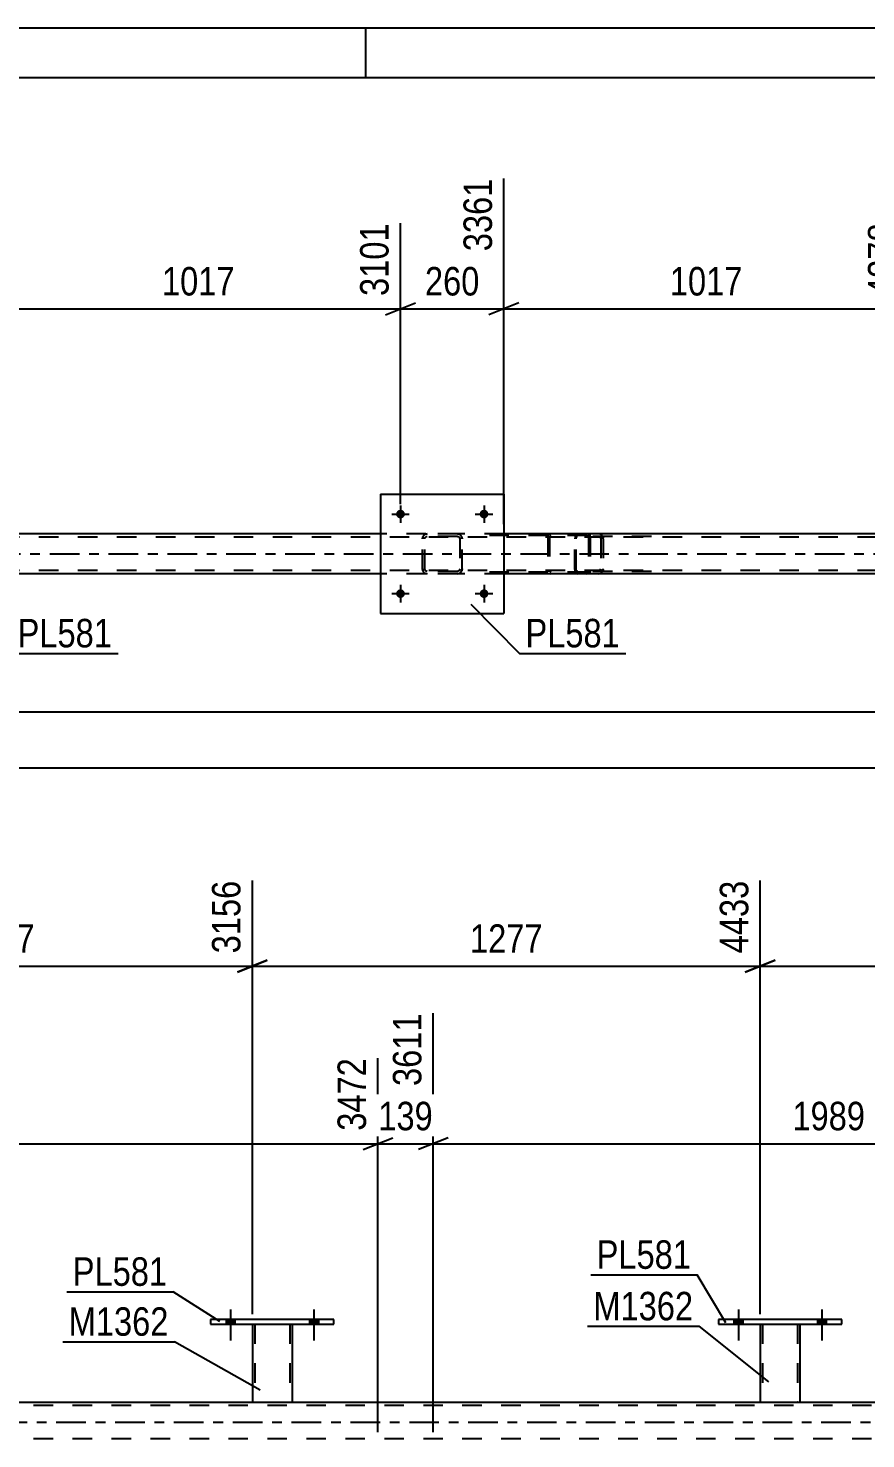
# Model space of a CAD drawing. Header units: millimetres. Extents: x 0 to 841, y 0 to 594.
# Drawn here: x 177.1 to 261.3, y 452.2 to 594 of the extents above; entities that cross this region are included whole.
import ezdxf

# ---------------------------------------------------------------- set-up
doc = ezdxf.new("R2010")
doc.units = ezdxf.units.MM
doc.linetypes.add('DXK_LINE_DOT2', pattern=[3.9198, 1.9599, -1.9599])
doc.linetypes.add('DXK_LINE_DOT3', pattern=[5.9187, 2.979, -0.9799, 0.9799, -0.9799])
doc.styles.add('Arial Narrow', font='ARIALN.TTF', dxfattribs={"height": 0.2})

# ---------------------------------------------------------------- blocks, each defined once
blk = doc.blocks.new('Unknown-318933943-1135')
at = {"color": 5, "linetype": 'Continuous'}
for p, q in [((841, 594), (0, 594)), ((211, 589), (211, 594)), ((836, 589), (5, 589))]:
    blk.add_line(p, q, dxfattribs=at)
blk = doc.blocks.new('Part-318933943-26296 - 26293')
at = {"color": 7, "linetype": 'DXK_LINE_DOT2'}
for p, q in [((232.06, 542.86), (232.04, 542.67)), ((232.04, 539.63), (232.04, 542.67)), ((232.11, 543.01), (232.06, 542.86)), ((232.2, 543.12), (232.11, 543.01)), ((232.17, 542.67), (232.18, 542.77)), ((232.17, 539.63), (232.17, 542.67)), ((232.18, 542.77), (232.21, 542.84)), ((232.31, 543.15), (232.2, 543.12)), ((232.21, 542.84), (232.25, 542.9)), ((232.25, 542.9), (232.31, 542.91)), ((239.74, 543.15), (232.31, 543.15)), ((239.74, 542.91), (232.31, 542.91)), ((233.58, 542.91), (233.58, 543.15)), ((234.59, 543.12), (234.4, 543.15)), ((234.4, 542.91), (234.49, 542.9)), ((234.49, 542.9), (234.57, 542.84)), ((234.57, 542.84), (234.63, 542.77)), ((234.63, 542.77), (234.65, 542.67)), ((234.65, 542.67), (234.65, 539.63)), ((234.87, 542.81), (234.86, 542.86)), ((234.9, 542.67), (234.87, 542.81)), ((234.9, 542.67), (234.9, 539.63)), ((232.06, 539.45), (232.04, 539.63)), ((232.1, 539.33), (232.06, 539.45)), ((232.11, 539.3), (232.1, 539.33)), ((232.11, 539.3), (232.2, 539.19)), ((232.18, 539.54), (232.17, 539.63)), ((232.2, 539.5), (232.18, 539.54)), ((232.21, 539.47), (232.2, 539.5)), ((232.2, 539.19), (232.31, 539.15)), ((232.25, 539.41), (232.21, 539.47)), ((232.31, 539.39), (232.25, 539.41)), ((239.74, 539.39), (232.31, 539.39)), ((239.74, 539.15), (232.31, 539.15)), ((233.58, 539.15), (233.58, 539.39)), ((234.49, 539.41), (234.4, 539.39)), ((234.4, 539.15), (234.59, 539.19)), ((234.57, 539.47), (234.49, 539.41)), ((234.63, 539.54), (234.57, 539.47)), ((234.63, 539.57), (234.65, 539.63)), ((234.63, 539.54), (234.63, 539.57)), ((234.86, 539.45), (234.89, 539.57)), ((234.89, 539.57), (234.9, 539.63))]:
    blk.add_line(p, q, dxfattribs=at)
for centre, start, end in [((234.41, 542.66), 23.8494, 68.8059), ((234.41, 539.65), 291.1941, 336.1506)]:
    blk.add_arc(centre, 0.492, start, end, dxfattribs=at)
blk = doc.blocks.new('Bolt-318933943-26427 - 26293')
at = {"linetype": 'Continuous'}
for points in [[(214.94, 545.15, -1), (214.06, 545.15, -1)], [(223.34, 545.15, -1), (222.46, 545.15, -1)]]:
    blk.add_hatch(color=1, dxfattribs=at).paths.add_polyline_path(points)
at = {"color": 1, "linetype": 'Continuous'}
for p, q in [((214.5, 546.03), (214.5, 544.27)), ((222.9, 546.03), (222.9, 544.27)), ((213.62, 545.15), (215.38, 545.15)), ((222.02, 545.15), (223.78, 545.15))]:
    blk.add_line(p, q, dxfattribs=at)
blk = doc.blocks.new('Bolt-318933943-26426 - 26293')
at = {"linetype": 'Continuous'}
for points in [[(214.94, 537.15, -1), (214.06, 537.15, -1)], [(223.34, 537.15, -1), (222.46, 537.15, -1)]]:
    blk.add_hatch(color=1, dxfattribs=at).paths.add_polyline_path(points)
at = {"color": 1, "linetype": 'Continuous'}
for p, q in [((214.5, 538.03), (214.5, 536.27)), ((222.9, 538.03), (222.9, 536.27)), ((213.62, 537.15), (215.38, 537.15)), ((222.02, 537.15), (223.78, 537.15))]:
    blk.add_line(p, q, dxfattribs=at)
blk = doc.blocks.new('Part-318933943-26308 - 26293')
at = {"color": 7, "linetype": 'DXK_LINE_DOT2'}
for p, q in [((752.39, 542.83), (90.44, 542.83)), ((224.9, 543.15), (212.5, 543.15)), ((752.39, 539.47), (90.44, 539.47)), ((224.9, 539.15), (212.5, 539.15))]:
    blk.add_line(p, q, dxfattribs=at)
at = {"color": 2, "linetype": 'Continuous'}
for p, q in [((212.5, 543.15), (173.82, 543.15)), ((263.58, 543.15), (224.9, 543.15)), ((212.5, 539.15), (173.82, 539.15)), ((263.58, 539.15), (224.9, 539.15))]:
    blk.add_line(p, q, dxfattribs=at)
at = {"color": 7, "linetype": 'DXK_LINE_DOT3'}
blk.add_line((90.44, 541.15), (752.39, 541.15), dxfattribs=at)
blk = doc.blocks.new('Part-318933943-26386 - 26293')
at = {"color": 7, "linetype": 'DXK_LINE_DOT2'}
for p, q in [((216.7, 542.67), (216.74, 542.86)), ((216.74, 542.86), (216.7, 542.67)), ((216.7, 539.63), (216.7, 542.67)), ((216.94, 542.67), (216.96, 542.77)), ((216.94, 539.63), (216.94, 542.67)), ((216.96, 542.77), (217.01, 542.84)), ((217, 543.12), (217.18, 543.15)), ((217.18, 543.15), (217, 543.12)), ((217.01, 542.84), (217.09, 542.9)), ((217.09, 542.9), (217.18, 542.91)), ((220.22, 543.15), (217.18, 543.15)), ((220.22, 542.91), (217.18, 542.91)), ((220.22, 543.15), (220.41, 543.12)), ((220.41, 543.12), (220.22, 543.15)), ((220.22, 542.91), (220.31, 542.9)), ((220.31, 542.9), (220.39, 542.84)), ((220.39, 542.84), (220.44, 542.77)), ((220.44, 542.77), (220.46, 542.67)), ((220.46, 542.67), (220.46, 539.63)), ((220.67, 542.86), (220.7, 542.67)), ((220.7, 542.67), (220.67, 542.86)), ((220.7, 539.63), (220.7, 542.67)), ((216.74, 539.45), (216.7, 539.63)), ((216.7, 539.63), (216.74, 539.45)), ((216.96, 539.54), (216.94, 539.63)), ((217.01, 539.46), (216.96, 539.54)), ((217.18, 539.15), (217, 539.19)), ((217, 539.19), (217.18, 539.15)), ((217.09, 539.41), (217.01, 539.46)), ((217.18, 539.39), (217.09, 539.41)), ((220.22, 539.39), (217.18, 539.39)), ((220.22, 539.15), (217.18, 539.15)), ((220.31, 539.41), (220.22, 539.39)), ((220.41, 539.19), (220.22, 539.15)), ((220.22, 539.15), (220.41, 539.19)), ((220.39, 539.46), (220.31, 539.41)), ((220.44, 539.54), (220.39, 539.46)), ((220.46, 539.63), (220.44, 539.54)), ((220.7, 539.63), (220.67, 539.45)), ((220.67, 539.45), (220.7, 539.63))]:
    blk.add_line(p, q, dxfattribs=at)
at = {"color": 7, "linetype": 'DXK_LINE_DOT3'}
blk.add_line((218.7, 541.15), (218.7, 541.15), dxfattribs=at)
at = {"color": 7, "linetype": 'DXK_LINE_DOT2'}
for centre, start, end in [((217.18, 542.67), 112.5, 157.5), ((217.18, 542.67), 112.5, 157.5), ((220.22, 542.67), 22.5, 67.5), ((220.22, 542.67), 22.5, 67.5), ((217.18, 539.63), 202.5, 247.5), ((217.18, 539.63), 202.5, 247.5), ((220.22, 539.63), 292.5, 337.5), ((220.22, 539.63), 292.5, 337.5)]:
    blk.add_arc(centre, 0.48, start, end, dxfattribs=at)
blk = doc.blocks.new('Part-318933943-26387 - 26293')
at = {"color": 2, "linetype": 'Continuous'}
for p, q in [((212.5, 547.15), (212.5, 535.15)), ((212.5, 547.15), (224.9, 547.15)), ((224.9, 547.15), (224.9, 535.15)), ((212.5, 535.15), (224.9, 535.15))]:
    blk.add_line(p, q, dxfattribs=at)
blk = doc.blocks.new('Part-318933943-26409 - 26293')
at = {"color": 7, "linetype": 'DXK_LINE_DOT2'}
for p, q in [((233.24, 543.15), (223.43, 543.15)), ((233.24, 542.99), (223.43, 542.99)), ((229.35, 542.96), (229.33, 542.83)), ((229.33, 542.83), (229.33, 539.47)), ((229.5, 542.83), (229.51, 542.9)), ((229.5, 542.83), (229.5, 539.47)), ((229.51, 542.9), (229.55, 542.95)), ((229.67, 543.15), (229.54, 543.13)), ((229.55, 542.95), (229.6, 542.98)), ((229.6, 542.98), (229.67, 542.99)), ((233.37, 543.13), (233.24, 543.15)), ((233.24, 542.99), (233.31, 542.98)), ((233.31, 542.98), (233.33, 542.97)), ((233.33, 542.97), (233.36, 542.95)), ((233.36, 542.95), (233.4, 542.9)), ((233.4, 542.9), (233.41, 542.83)), ((233.41, 542.83), (233.41, 539.47)), ((233.58, 542.83), (233.56, 542.96)), ((233.58, 542.83), (233.58, 539.47)), ((233.24, 539.31), (223.43, 539.31)), ((233.24, 539.15), (223.43, 539.15)), ((229.33, 539.47), (229.35, 539.35)), ((229.51, 539.41), (229.5, 539.47)), ((229.55, 539.36), (229.51, 539.41)), ((229.54, 539.18), (229.67, 539.15)), ((229.6, 539.33), (229.55, 539.36)), ((229.67, 539.31), (229.6, 539.33)), ((233.24, 539.31), (233.31, 539.33)), ((233.24, 539.15), (233.37, 539.18)), ((233.31, 539.33), (233.33, 539.34)), ((233.33, 539.34), (233.36, 539.36)), ((233.4, 539.41), (233.36, 539.36)), ((233.41, 539.47), (233.4, 539.41)), ((233.56, 539.35), (233.58, 539.47))]:
    blk.add_line(p, q, dxfattribs=at)
for centre, start, end in [((229.65, 542.82), 110.7583, 155.68), ((233.25, 542.82), 24.32, 69.2417), ((233.25, 539.49), 290.7583, 335.68)]:
    blk.add_arc(centre, 0.331, start, end, dxfattribs=at)
blk = doc.blocks.new('Bolt-318933943-5054 - 4933')
at = {"linetype": 'Continuous'}
for points in [[(196.96, 463.7), (197.84, 463.7), (197.84, 464.18), (196.96, 464.18)], [(205.36, 463.7), (206.24, 463.7), (206.24, 464.18), (205.36, 464.18)]]:
    blk.add_hatch(color=1, dxfattribs=at).paths.add_polyline_path(points)
at = {"color": 1, "linetype": 'Continuous'}
for p, q in [((197.4, 465.18), (197.4, 462.06)), ((205.8, 465.18), (205.8, 462.06)), ((196.96, 464.18), (196.96, 463.7)), ((197.84, 464.18), (197.84, 463.7)), ((205.36, 464.18), (205.36, 463.7)), ((206.24, 464.18), (206.24, 463.7))]:
    blk.add_line(p, q, dxfattribs=at)
blk = doc.blocks.new('Part-318933943-4990 - 4933')
at = {"color": 2, "linetype": 'Continuous'}
for p, q in [((250.68, 463.7), (250.68, 455.86)), ((254.68, 463.7), (254.68, 455.86)), ((250.68, 455.86), (254.68, 455.86))]:
    blk.add_line(p, q, dxfattribs=at)
at = {"color": 7, "linetype": 'DXK_LINE_DOT2'}
for p, q in [((250.68, 463.7), (254.68, 463.7)), ((250.68, 463.7), (250.68, 463.7)), ((250.68, 463.7), (250.68, 463.7)), ((250.92, 463.7), (250.92, 455.86)), ((254.44, 463.7), (254.44, 455.86)), ((254.68, 463.7), (254.68, 463.7)), ((254.68, 463.7), (254.68, 463.7)), ((254.42, 455.86), (254.39, 455.86)), ((254.39, 455.86), (254.42, 455.86)), ((254.44, 455.86), (254.42, 455.86)), ((254.42, 455.86), (254.44, 455.86))]:
    blk.add_line(p, q, dxfattribs=at)
blk = doc.blocks.new('Bolt-318933943-5053 - 4933')
at = {"linetype": 'Continuous'}
for points in [[(196.96, 463.7), (197.84, 463.7), (197.84, 464.18), (196.96, 464.18)], [(205.36, 463.7), (206.24, 463.7), (206.24, 464.18), (205.36, 464.18)]]:
    blk.add_hatch(color=1, dxfattribs=at).paths.add_polyline_path(points)
at = {"color": 1, "linetype": 'Continuous'}
for p, q in [((197.4, 465.18), (197.4, 462.06)), ((205.8, 465.18), (205.8, 462.06)), ((196.96, 464.18), (196.96, 463.7)), ((197.84, 464.18), (197.84, 463.7)), ((205.36, 464.18), (205.36, 463.7)), ((206.24, 464.18), (206.24, 463.7))]:
    blk.add_line(p, q, dxfattribs=at)
blk = doc.blocks.new('Bolt-318933943-5139 - 4933')
at = {"linetype": 'Continuous'}
for points in [[(248.04, 463.7), (248.92, 463.7), (248.92, 464.18), (248.04, 464.18)], [(256.44, 463.7), (257.32, 463.7), (257.32, 464.18), (256.44, 464.18)]]:
    blk.add_hatch(color=1, dxfattribs=at).paths.add_polyline_path(points)
at = {"color": 1, "linetype": 'Continuous'}
for p, q in [((248.48, 465.18), (248.48, 462.06)), ((256.88, 465.18), (256.88, 462.06)), ((248.04, 464.18), (248.04, 463.7)), ((248.92, 464.18), (248.92, 463.7)), ((256.44, 464.18), (256.44, 463.7)), ((257.32, 464.18), (257.32, 463.7))]:
    blk.add_line(p, q, dxfattribs=at)
blk = doc.blocks.new('Bolt-318933943-5140 - 4933')
at = {"linetype": 'Continuous'}
for points in [[(248.04, 463.7), (248.92, 463.7), (248.92, 464.18), (248.04, 464.18)], [(256.44, 463.7), (257.32, 463.7), (257.32, 464.18), (256.44, 464.18)]]:
    blk.add_hatch(color=1, dxfattribs=at).paths.add_polyline_path(points)
at = {"color": 1, "linetype": 'Continuous'}
for p, q in [((248.48, 465.18), (248.48, 462.06)), ((256.88, 465.18), (256.88, 462.06)), ((248.04, 464.18), (248.04, 463.7)), ((248.92, 464.18), (248.92, 463.7)), ((256.44, 464.18), (256.44, 463.7)), ((257.32, 464.18), (257.32, 463.7))]:
    blk.add_line(p, q, dxfattribs=at)
blk = doc.blocks.new('Part-318933943-5145 - 4933')
at = {"color": 2, "linetype": 'Continuous'}
for p, q in [((246.48, 464.18), (246.48, 463.7)), ((258.88, 464.18), (246.48, 464.18)), ((258.88, 463.7), (258.88, 464.18)), ((246.48, 463.7), (258.88, 463.7))]:
    blk.add_line(p, q, dxfattribs=at)
blk = doc.blocks.new('Part-318933943-5150 - 4933')
at = {"color": 2, "linetype": 'Continuous'}
for p, q in [((199.6, 463.7), (199.6, 455.86)), ((203.6, 463.7), (203.6, 455.86)), ((199.6, 455.86), (203.6, 455.86))]:
    blk.add_line(p, q, dxfattribs=at)
at = {"color": 7, "linetype": 'DXK_LINE_DOT2'}
for p, q in [((199.6, 463.7), (203.6, 463.7)), ((199.6, 463.7), (199.6, 463.7)), ((199.6, 463.7), (199.6, 463.7)), ((199.84, 463.7), (199.84, 455.86)), ((203.36, 463.7), (203.36, 455.86)), ((203.6, 463.7), (203.6, 463.7)), ((203.6, 463.7), (203.6, 463.7)), ((203.31, 455.86), (203.34, 455.86)), ((203.31, 455.86), (203.34, 455.86)), ((203.34, 455.86), (203.36, 455.86)), ((203.34, 455.86), (203.36, 455.86))]:
    blk.add_line(p, q, dxfattribs=at)
blk = doc.blocks.new('Part-318933943-5151 - 4933')
at = {"color": 2, "linetype": 'Continuous'}
for p, q in [((195.4, 464.18), (195.4, 463.7)), ((207.8, 464.18), (195.4, 464.18)), ((207.8, 463.7), (207.8, 464.18)), ((195.4, 463.7), (207.8, 463.7))]:
    blk.add_line(p, q, dxfattribs=at)
blk = doc.blocks.new('Part-318933943-5313 - 4933')
at = {"color": 2, "linetype": 'Continuous'}
blk.add_line((73.34, 455.86), (779.29, 455.86), dxfattribs=at)
at = {"color": 7, "linetype": 'DXK_LINE_DOT2'}
for p, q in [((779.29, 455.54), (73.34, 455.54)), ((779.29, 452.18), (73.34, 452.18))]:
    blk.add_line(p, q, dxfattribs=at)
at = {"color": 7, "linetype": 'DXK_LINE_DOT3'}
blk.add_line((73.34, 453.86), (779.29, 453.86), dxfattribs=at)
blk = doc.blocks.new('StraightDimension-318933943-28447 - 26293')
at = {"color": 7, "linetype": 'Continuous'}
blk.add_line((89.8, 519.63), (790.15, 519.63), dxfattribs=at)
blk = doc.blocks.new('StraightDimension-318933943-28401 - 26293')
at = {"color": 7, "linetype": 'Continuous'}
blk.add_line((90.44, 525.27), (789.51, 525.27), dxfattribs=at)
blk = doc.blocks.new('StraightDimension-318933943-27753 - 26293')
at = {"color": 7, "linetype": 'Continuous'}
for p, q in [((224.9, 544.15), (224.9, 578.89)), ((265.58, 546.15), (265.58, 574.39)), ((226.4, 566.38), (223.4, 565.18)), ((264.08, 565.18), (267.08, 566.38)), ((224.9, 565.78), (265.58, 565.78))]:
    blk.add_line(p, q, dxfattribs=at)
at = {"color": 0}
blk.add_wipeout([(249.5, 566.53), (249.5, 570.73), (240.99, 570.73), (240.99, 566.53)], dxfattribs=at)
at = {"color": 3, "style": 'Arial Narrow'}
blk.add_text('1017', height=2.863, dxfattribs=at).set_placement((241.59, 567.13))
at = {"color": 0, "linetype": 'Continuous'}
blk.add_wipeout([(264.98, 574.99), (260.78, 574.99), (260.78, 566.48), (264.98, 566.48)], dxfattribs=at)
at = {"color": 3, "linetype": 'Continuous', "style": 'Arial Narrow'}
blk.add_text('4378', height=2.863, rotation=90.0002, dxfattribs=at).set_placement((264.38, 567.08))
blk = doc.blocks.new('StraightDimension-318933943-27754 - 26293')
at = {"color": 7, "linetype": 'Continuous'}
for p, q in [((224.9, 544.15), (224.9, 578.89)), ((214.5, 546.15), (214.5, 574.39)), ((213, 565.18), (216, 566.38)), ((226.4, 566.38), (223.4, 565.18)), ((214.5, 565.78), (224.9, 565.78))]:
    blk.add_line(p, q, dxfattribs=at)
at = {"color": 0}
blk.add_wipeout([(223.04, 566.53), (223.04, 570.73), (216.36, 570.73), (216.36, 566.53)], dxfattribs=at)
at = {"color": 3, "style": 'Arial Narrow'}
blk.add_text('260', height=2.863, dxfattribs=at).set_placement((216.96, 567.13))
at = {"color": 0, "linetype": 'Continuous'}
blk.add_wipeout([(224.3, 579.49), (220.1, 579.49), (220.1, 570.98), (224.3, 570.98)], dxfattribs=at)
at = {"color": 3, "linetype": 'Continuous', "style": 'Arial Narrow'}
blk.add_text('3361', height=2.863, rotation=90.0002, dxfattribs=at).set_placement((223.7, 571.58))
blk = doc.blocks.new('StraightDimension-318933943-27755 - 26293')
at = {"color": 7, "linetype": 'Continuous'}
for p, q in [((173.82, 544.15), (173.82, 578.89)), ((214.5, 546.15), (214.5, 574.39)), ((175.32, 566.38), (172.32, 565.18)), ((213, 565.18), (216, 566.38)), ((173.82, 565.78), (214.5, 565.78))]:
    blk.add_line(p, q, dxfattribs=at)
at = {"color": 0}
blk.add_wipeout([(198.42, 566.53), (198.42, 570.73), (189.91, 570.73), (189.91, 566.53)], dxfattribs=at)
at = {"color": 3, "style": 'Arial Narrow'}
blk.add_text('1017', height=2.863, dxfattribs=at).set_placement((190.51, 567.13))
at = {"color": 0, "linetype": 'Continuous'}
blk.add_wipeout([(213.9, 574.99), (209.7, 574.99), (209.7, 566.48), (213.9, 566.48)], dxfattribs=at)
at = {"color": 3, "linetype": 'Continuous', "style": 'Arial Narrow'}
blk.add_text('3101', height=2.863, rotation=90.0002, dxfattribs=at).set_placement((213.3, 567.08))
blk = doc.blocks.new('StraightDimension-318933943-28989 - 4933')
at = {"color": 7, "linetype": 'Continuous'}
for p, q in [((132.67, 452.86), (132.67, 494.96)), ((212.23, 452.86), (212.23, 490.46)), ((134.17, 482.45), (131.17, 481.25)), ((210.73, 481.25), (213.73, 482.45)), ((132.67, 481.85), (212.23, 481.85))]:
    blk.add_line(p, q, dxfattribs=at)
at = {"color": 0}
blk.add_wipeout([(176.7, 482.6), (176.7, 486.8), (168.19, 486.8), (168.19, 482.6)], dxfattribs=at)
at = {"color": 3, "style": 'Arial Narrow'}
blk.add_text('1989', height=2.863, dxfattribs=at).set_placement((168.79, 483.2))
at = {"color": 0, "linetype": 'Continuous'}
blk.add_wipeout([(211.63, 491.06), (207.43, 491.06), (207.43, 482.55), (211.63, 482.55)], dxfattribs=at)
at = {"color": 3, "linetype": 'Continuous', "style": 'Arial Narrow'}
blk.add_text('3472', height=2.863, rotation=90.0002, dxfattribs=at).set_placement((211.03, 483.15))
blk = doc.blocks.new('StraightDimension-318933943-28825 - 4933')
at = {"color": 7, "linetype": 'Continuous'}
for p, q in [((250.68, 464.7), (250.68, 508.3)), ((301.76, 464.7), (301.76, 508.3)), ((252.18, 500.29), (249.18, 499.09)), ((250.68, 499.69), (301.76, 499.69)), ((300.26, 499.09), (303.26, 500.29))]:
    blk.add_line(p, q, dxfattribs=at)
at = {"color": 0}
blk.add_wipeout([(280.48, 500.44), (280.48, 504.64), (271.97, 504.64), (271.97, 500.44)], dxfattribs=at)
at = {"color": 3, "style": 'Arial Narrow'}
blk.add_text('1277', height=2.863, dxfattribs=at).set_placement((272.57, 501.04))
at = {"color": 0, "linetype": 'Continuous'}
blk.add_wipeout([(301.16, 508.9), (296.96, 508.9), (296.96, 500.39), (301.16, 500.39)], dxfattribs=at)
at = {"color": 3, "linetype": 'Continuous', "style": 'Arial Narrow'}
blk.add_text('5711', height=2.863, rotation=90.0002, dxfattribs=at).set_placement((300.56, 500.99))
blk = doc.blocks.new('StraightDimension-318933943-28826 - 4933')
at = {"color": 7, "linetype": 'Continuous'}
for p, q in [((199.6, 464.7), (199.6, 508.3)), ((250.68, 464.7), (250.68, 508.3)), ((201.1, 500.29), (198.1, 499.09)), ((199.6, 499.69), (250.68, 499.69)), ((249.18, 499.09), (252.18, 500.29))]:
    blk.add_line(p, q, dxfattribs=at)
at = {"color": 0}
blk.add_wipeout([(229.4, 500.44), (229.4, 504.64), (220.89, 504.64), (220.89, 500.44)], dxfattribs=at)
at = {"color": 3, "style": 'Arial Narrow'}
blk.add_text('1277', height=2.863, dxfattribs=at).set_placement((221.49, 501.04))
at = {"color": 0, "linetype": 'Continuous'}
blk.add_wipeout([(250.08, 508.9), (245.88, 508.9), (245.88, 500.39), (250.08, 500.39)], dxfattribs=at)
at = {"color": 3, "linetype": 'Continuous', "style": 'Arial Narrow'}
blk.add_text('4433', height=2.863, rotation=90.0002, dxfattribs=at).set_placement((249.48, 500.99))
blk = doc.blocks.new('StraightDimension-318933943-28827 - 4933')
at = {"color": 7, "linetype": 'Continuous'}
for p, q in [((148.52, 464.7), (148.52, 508.3)), ((199.6, 464.7), (199.6, 508.3)), ((150.02, 500.29), (147.02, 499.09)), ((148.52, 499.69), (199.6, 499.69)), ((198.1, 499.09), (201.1, 500.29))]:
    blk.add_line(p, q, dxfattribs=at)
at = {"color": 0}
blk.add_wipeout([(178.32, 500.44), (178.32, 504.64), (169.8, 504.64), (169.8, 500.44)], dxfattribs=at)
at = {"color": 3, "style": 'Arial Narrow'}
blk.add_text('1277', height=2.863, dxfattribs=at).set_placement((170.4, 501.04))
at = {"color": 0, "linetype": 'Continuous'}
blk.add_wipeout([(199, 508.9), (194.8, 508.9), (194.8, 500.39), (199, 500.39)], dxfattribs=at)
at = {"color": 3, "linetype": 'Continuous', "style": 'Arial Narrow'}
blk.add_text('3156', height=2.863, rotation=90.0002, dxfattribs=at).set_placement((198.4, 500.99))
blk = doc.blocks.new('StraightDimension-318933943-28987 - 4933')
at = {"color": 7, "linetype": 'Continuous'}
for p, q in [((217.8, 452.86), (217.8, 494.96)), ((297.36, 452.86), (297.36, 490.46)), ((219.3, 482.45), (216.3, 481.25)), ((295.86, 481.25), (298.86, 482.45)), ((217.8, 481.85), (297.36, 481.85))]:
    blk.add_line(p, q, dxfattribs=at)
at = {"color": 0}
blk.add_wipeout([(261.84, 482.6), (261.84, 486.8), (253.32, 486.8), (253.32, 482.6)], dxfattribs=at)
at = {"color": 3, "style": 'Arial Narrow'}
blk.add_text('1989', height=2.863, dxfattribs=at).set_placement((253.92, 483.2))
at = {"color": 0, "linetype": 'Continuous'}
blk.add_wipeout([(296.76, 491.06), (292.56, 491.06), (292.56, 482.55), (296.76, 482.55)], dxfattribs=at)
at = {"color": 3, "linetype": 'Continuous', "style": 'Arial Narrow'}
blk.add_text('5600', height=2.863, rotation=90.0002, dxfattribs=at).set_placement((296.16, 483.15))
blk = doc.blocks.new('StraightDimension-318933943-28988 - 4933')
at = {"color": 7, "linetype": 'Continuous'}
for p, q in [((217.8, 452.86), (217.8, 494.96)), ((212.23, 452.86), (212.23, 490.46)), ((210.73, 481.25), (213.73, 482.45)), ((219.3, 482.45), (216.3, 481.25)), ((212.23, 481.85), (217.8, 481.85))]:
    blk.add_line(p, q, dxfattribs=at)
at = {"color": 0}
blk.add_wipeout([(218.35, 482.6), (218.35, 486.8), (211.67, 486.8), (211.67, 482.6)], dxfattribs=at)
at = {"color": 3, "style": 'Arial Narrow'}
blk.add_text('139', height=2.863, dxfattribs=at).set_placement((212.27, 483.2))
at = {"color": 0, "linetype": 'Continuous'}
blk.add_wipeout([(217.2, 495.56), (213, 495.56), (213, 487.05), (217.2, 487.05)], dxfattribs=at)
at = {"color": 3, "linetype": 'Continuous', "style": 'Arial Narrow'}
blk.add_text('3611', height=2.863, rotation=90.0002, dxfattribs=at).set_placement((216.6, 487.65))
blk = doc.blocks.new('Mark-318933943-28466 - 26293')
at = {"color": 0}
blk.add_wipeout([(236.58, 531.75), (236.58, 534.75), (227.07, 534.75), (227.07, 531.75)], dxfattribs=at)
blk.add_wipeout([(236.58, 531.75), (236.58, 534.75), (227.07, 534.75), (227.07, 531.75)], dxfattribs=at)
at = {"color": 30, "linetype": 'Continuous'}
for p, q in [((221.58, 536.08), (226.47, 531.15)), ((226.47, 531.15), (237.18, 531.15))]:
    blk.add_line(p, q, dxfattribs=at)
at = {"color": 3, "style": 'Arial Narrow'}
blk.add_text('PL581', height=2.863, dxfattribs=at).set_placement((227.07, 531.75))
blk = doc.blocks.new('Mark-318933943-28469 - 26293')
at = {"color": 0}
blk.add_wipeout([(185.5, 531.75), (185.5, 534.75), (175.99, 534.75), (175.99, 531.75)], dxfattribs=at)
blk.add_wipeout([(185.5, 531.75), (185.5, 534.75), (175.99, 534.75), (175.99, 531.75)], dxfattribs=at)
at = {"color": 30, "linetype": 'Continuous'}
for p, q in [((170.5, 536.08), (175.39, 531.15)), ((175.39, 531.15), (186.1, 531.15))]:
    blk.add_line(p, q, dxfattribs=at)
at = {"color": 3, "style": 'Arial Narrow'}
blk.add_text('PL581', height=2.863, dxfattribs=at).set_placement((175.99, 531.75))
blk = doc.blocks.new('Mark-318933943-4986 - 4933')
at = {"color": 0}
blk.add_wipeout([(243.95, 464.09), (243.95, 467.09), (233.9, 467.09), (233.9, 464.09)], dxfattribs=at)
blk.add_wipeout([(243.95, 464.09), (243.95, 467.09), (233.9, 467.09), (233.9, 464.09)], dxfattribs=at)
at = {"color": 30, "linetype": 'Continuous'}
for p in [(233.3, 463.49), (251.55, 457.9)]:
    blk.add_line(p, (244.55, 463.49), dxfattribs=at)
at = {"color": 3, "style": 'Arial Narrow'}
blk.add_text('M1362', height=2.863, dxfattribs=at).set_placement((233.9, 464.09))
blk = doc.blocks.new('Mark-318933943-5141 - 4933')
at = {"color": 0}
blk.add_wipeout([(243.73, 469.27), (243.73, 472.27), (234.23, 472.27), (234.23, 469.27)], dxfattribs=at)
blk.add_wipeout([(243.73, 469.27), (243.73, 472.27), (234.23, 472.27), (234.23, 469.27)], dxfattribs=at)
at = {"color": 30, "linetype": 'Continuous'}
for p in [(233.63, 468.67), (247.21, 463.83)]:
    blk.add_line(p, (244.33, 468.67), dxfattribs=at)
at = {"color": 3, "style": 'Arial Narrow'}
blk.add_text('PL581', height=2.863, dxfattribs=at).set_placement((234.23, 469.27))
blk = doc.blocks.new('Mark-318933943-5146 - 4933')
at = {"color": 0}
blk.add_wipeout([(191.18, 462.54), (191.18, 465.54), (181.13, 465.54), (181.13, 462.54)], dxfattribs=at)
blk.add_wipeout([(191.18, 462.54), (191.18, 465.54), (181.13, 465.54), (181.13, 462.54)], dxfattribs=at)
at = {"color": 30, "linetype": 'Continuous'}
for p in [(180.53, 461.94), (200.37, 457.07)]:
    blk.add_line(p, (191.78, 461.94), dxfattribs=at)
at = {"color": 3, "style": 'Arial Narrow'}
blk.add_text('M1362', height=2.863, dxfattribs=at).set_placement((181.13, 462.54))
blk = doc.blocks.new('Mark-318933943-28681 - 4933')
at = {"color": 0}
blk.add_wipeout([(191.04, 467.56), (191.04, 470.56), (181.54, 470.56), (181.54, 467.56)], dxfattribs=at)
blk.add_wipeout([(191.04, 467.56), (191.04, 470.56), (181.54, 470.56), (181.54, 467.56)], dxfattribs=at)
at = {"color": 30, "linetype": 'Continuous'}
for p in [(180.94, 466.96), (196.33, 463.96)]:
    blk.add_line(p, (191.64, 466.96), dxfattribs=at)
at = {"color": 3, "style": 'Arial Narrow'}
blk.add_text('PL581', height=2.863, dxfattribs=at).set_placement((181.54, 467.56))

msp = doc.modelspace()

# ---------------------------------------------------------------- block references
for name in ['Unknown-318933943-1135', 'Part-318933943-26387 - 26293', 'Bolt-318933943-26427 - 26293', 'Part-318933943-26308 - 26293', 'Part-318933943-26386 - 26293', 'Part-318933943-26409 - 26293', 'Part-318933943-26296 - 26293', 'Bolt-318933943-26426 - 26293', 'Bolt-318933943-5054 - 4933', 'Bolt-318933943-5053 - 4933', 'Bolt-318933943-5139 - 4933', 'Bolt-318933943-5140 - 4933', 'Part-318933943-5151 - 4933', 'Part-318933943-5145 - 4933', 'Part-318933943-5150 - 4933', 'Part-318933943-4990 - 4933', 'Part-318933943-5313 - 4933']:
    msp.add_blockref(name, (0, 0))

# ---------------------------------------------------------------- next in the draw order: block references
for name in ['StraightDimension-318933943-27753 - 26293', 'StraightDimension-318933943-28447 - 26293', 'StraightDimension-318933943-28825 - 4933', 'StraightDimension-318933943-28989 - 4933']:
    msp.add_blockref(name, (0, 0))

# ---------------------------------------------------------------- next in the draw order: block references
for name in ['StraightDimension-318933943-27754 - 26293', 'StraightDimension-318933943-28401 - 26293', 'StraightDimension-318933943-28826 - 4933']:
    msp.add_blockref(name, (0, 0))

# ---------------------------------------------------------------- next in the draw order: block references
for name in ['StraightDimension-318933943-27755 - 26293', 'Mark-318933943-28469 - 26293', 'Mark-318933943-28466 - 26293', 'StraightDimension-318933943-28827 - 4933', 'StraightDimension-318933943-28987 - 4933']:
    msp.add_blockref(name, (0, 0))

# ---------------------------------------------------------------- next in the draw order: block references
for name in ['StraightDimension-318933943-28988 - 4933', 'Mark-318933943-4986 - 4933', 'Mark-318933943-5146 - 4933']:
    msp.add_blockref(name, (0, 0))

# ---------------------------------------------------------------- next in the draw order: block references
for name in ['Mark-318933943-5141 - 4933', 'Mark-318933943-28681 - 4933']:
    msp.add_blockref(name, (0, 0))

doc.saveas('drawing.dxf')
